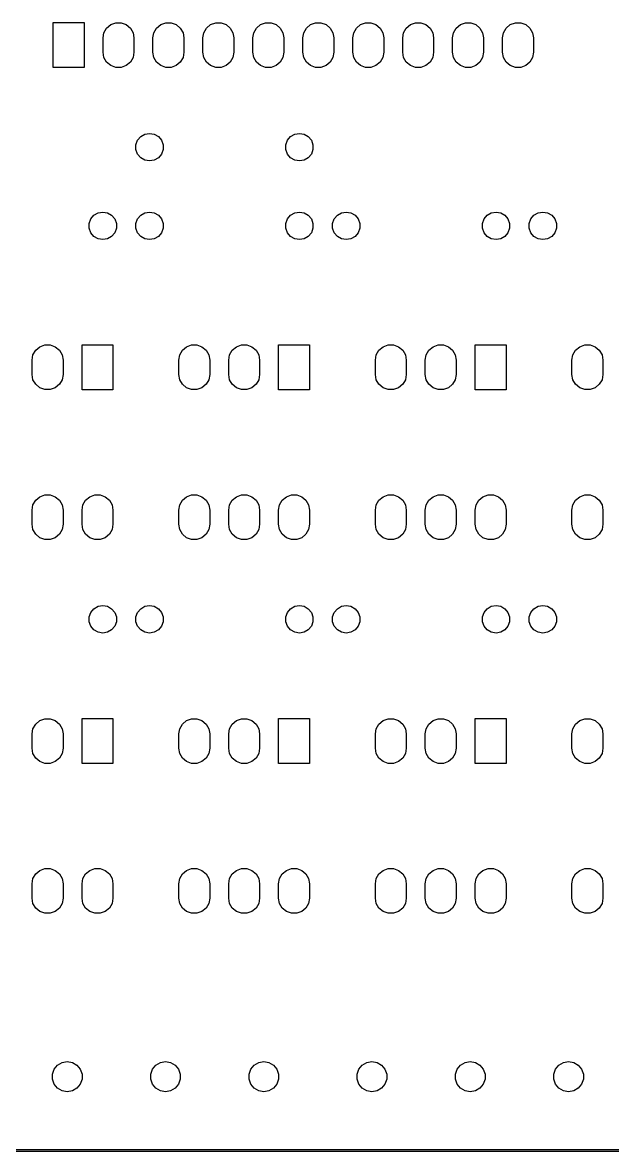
# Model space of a CAD drawing. Extents: x 10 to 287, y -200 to -10.
# Drawn here: x 148.7 to 178.7, y -130.1 to -72.7 of the extents above; entities that cross this region are included whole.
import ezdxf

# ---------------------------------------------------------------- set-up
doc = ezdxf.new("R2010")
doc.units = 0
doc.header["$MEASUREMENT"] = 0
doc.layers.add('BLACK', color=7, linetype='CONTINUOUS')

msp = doc.modelspace()

# ---------------------------------------------------------------- linework, layer by layer
at = {"layer": 'Black'}
for p, q in [((150.283, -74.953), (150.283, -72.667)), ((150.283, -72.667), (151.857, -72.667)), ((151.857, -72.667), (151.857, -74.953)), ((153.007, -72.9439), (153.216, -72.7681)), ((153.216, -72.7681), (153.473, -72.6746)), ((153.473, -72.6746), (153.747, -72.6746)), ((153.747, -72.6746), (154.004, -72.7681)), ((154.004, -72.7681), (154.213, -72.9439)), ((155.547, -72.9439), (155.756, -72.7681)), ((155.756, -72.7681), (156.013, -72.6746)), ((156.013, -72.6746), (156.287, -72.6746)), ((156.287, -72.6746), (156.544, -72.7681)), ((156.544, -72.7681), (156.753, -72.9439)), ((158.087, -72.9439), (158.296, -72.7681)), ((158.296, -72.7681), (158.553, -72.6746)), ((158.553, -72.6746), (158.827, -72.6746)), ((158.827, -72.6746), (159.084, -72.7681)), ((159.084, -72.7681), (159.293, -72.9439)), ((160.627, -72.9439), (160.836, -72.7681)), ((160.836, -72.7681), (161.093, -72.6746)), ((161.093, -72.6746), (161.367, -72.6746)), ((161.367, -72.6746), (161.624, -72.7681)), ((161.624, -72.7681), (161.833, -72.9439)), ((163.167, -72.9439), (163.376, -72.7681)), ((163.376, -72.7681), (163.633, -72.6746)), ((163.633, -72.6746), (163.907, -72.6746)), ((163.907, -72.6746), (164.164, -72.7681)), ((164.164, -72.7681), (164.373, -72.9439)), ((165.707, -72.9439), (165.916, -72.7681)), ((165.916, -72.7681), (166.173, -72.6746)), ((166.173, -72.6746), (166.447, -72.6746)), ((166.447, -72.6746), (166.704, -72.7681)), ((166.704, -72.7681), (166.913, -72.9439)), ((168.247, -72.9439), (168.456, -72.7681)), ((168.456, -72.7681), (168.713, -72.6746)), ((168.713, -72.6746), (168.987, -72.6746)), ((168.987, -72.6746), (169.244, -72.7681)), ((169.244, -72.7681), (169.453, -72.9439)), ((170.787, -72.9439), (170.996, -72.7681)), ((170.996, -72.7681), (171.253, -72.6746)), ((171.253, -72.6746), (171.527, -72.6746)), ((171.527, -72.6746), (171.784, -72.7681)), ((171.784, -72.7681), (171.993, -72.9439)), ((173.327, -72.9439), (173.536, -72.7681)), ((173.536, -72.7681), (173.793, -72.6746)), ((173.793, -72.6746), (174.067, -72.6746)), ((174.067, -72.6746), (174.324, -72.7681)), ((174.324, -72.7681), (174.533, -72.9439)), ((152.823, -73.45), (152.87, -73.1807)), ((152.823, -74.17), (152.823, -73.45)), ((152.87, -73.1807), (153.007, -72.9439)), ((154.213, -72.9439), (154.35, -73.1807)), ((154.35, -73.1807), (154.397, -73.45)), ((154.397, -73.45), (154.397, -74.17)), ((155.363, -73.45), (155.41, -73.1807)), ((155.363, -74.17), (155.363, -73.45)), ((155.41, -73.1807), (155.547, -72.9439)), ((156.753, -72.9439), (156.89, -73.1807)), ((156.89, -73.1807), (156.937, -73.45)), ((156.937, -73.45), (156.937, -74.17)), ((157.903, -73.45), (157.95, -73.1807)), ((157.903, -74.17), (157.903, -73.45)), ((157.95, -73.1807), (158.087, -72.9439)), ((159.293, -72.9439), (159.43, -73.1807)), ((159.43, -73.1807), (159.477, -73.45)), ((159.477, -73.45), (159.477, -74.17)), ((160.443, -73.45), (160.49, -73.1807)), ((160.443, -74.17), (160.443, -73.45)), ((160.49, -73.1807), (160.627, -72.9439)), ((161.833, -72.9439), (161.97, -73.1807)), ((161.97, -73.1807), (162.017, -73.45)), ((162.017, -73.45), (162.017, -74.17)), ((162.983, -73.45), (163.03, -73.1807)), ((162.983, -74.17), (162.983, -73.45)), ((163.03, -73.1807), (163.167, -72.9439)), ((164.373, -72.9439), (164.51, -73.1807)), ((164.51, -73.1807), (164.557, -73.45)), ((164.557, -73.45), (164.557, -74.17)), ((165.523, -73.45), (165.57, -73.1807)), ((165.523, -74.17), (165.523, -73.45)), ((165.57, -73.1807), (165.707, -72.9439)), ((166.913, -72.9439), (167.05, -73.1807)), ((167.05, -73.1807), (167.097, -73.45)), ((167.097, -73.45), (167.097, -74.17)), ((168.063, -73.45), (168.11, -73.1807)), ((168.063, -74.17), (168.063, -73.45)), ((168.11, -73.1807), (168.247, -72.9439)), ((169.453, -72.9439), (169.59, -73.1807)), ((169.59, -73.1807), (169.637, -73.45)), ((169.637, -73.45), (169.637, -74.17)), ((170.603, -73.45), (170.65, -73.1807)), ((170.603, -74.17), (170.603, -73.45)), ((170.65, -73.1807), (170.787, -72.9439)), ((171.993, -72.9439), (172.13, -73.1807)), ((172.13, -73.1807), (172.177, -73.45)), ((172.177, -73.45), (172.177, -74.17)), ((173.143, -73.45), (173.19, -73.1807)), ((173.143, -74.17), (173.143, -73.45)), ((173.19, -73.1807), (173.327, -72.9439)), ((174.533, -72.9439), (174.67, -73.1807)), ((174.67, -73.1807), (174.717, -73.45)), ((174.717, -73.45), (174.717, -74.17)), ((152.87, -74.4393), (152.823, -74.17)), ((153.007, -74.6761), (152.87, -74.4393)), ((154.35, -74.4393), (154.213, -74.6761)), ((154.397, -74.17), (154.35, -74.4393)), ((155.41, -74.4393), (155.363, -74.17)), ((155.547, -74.6761), (155.41, -74.4393)), ((156.89, -74.4393), (156.753, -74.6761)), ((156.937, -74.17), (156.89, -74.4393)), ((157.95, -74.4393), (157.903, -74.17)), ((158.087, -74.6761), (157.95, -74.4393)), ((159.43, -74.4393), (159.293, -74.6761)), ((159.477, -74.17), (159.43, -74.4393)), ((160.49, -74.4393), (160.443, -74.17)), ((160.627, -74.6761), (160.49, -74.4393)), ((161.97, -74.4393), (161.833, -74.6761)), ((162.017, -74.17), (161.97, -74.4393)), ((163.03, -74.4393), (162.983, -74.17)), ((163.167, -74.6761), (163.03, -74.4393)), ((164.51, -74.4393), (164.373, -74.6761)), ((164.557, -74.17), (164.51, -74.4393)), ((165.57, -74.4393), (165.523, -74.17)), ((165.707, -74.6761), (165.57, -74.4393)), ((167.05, -74.4393), (166.913, -74.6761)), ((167.097, -74.17), (167.05, -74.4393)), ((168.11, -74.4393), (168.063, -74.17)), ((168.247, -74.6761), (168.11, -74.4393)), ((169.59, -74.4393), (169.453, -74.6761)), ((169.637, -74.17), (169.59, -74.4393)), ((170.65, -74.4393), (170.603, -74.17)), ((170.787, -74.6761), (170.65, -74.4393)), ((172.13, -74.4393), (171.993, -74.6761)), ((172.177, -74.17), (172.13, -74.4393)), ((173.19, -74.4393), (173.143, -74.17)), ((173.327, -74.6761), (173.19, -74.4393)), ((174.67, -74.4393), (174.533, -74.6761)), ((174.717, -74.17), (174.67, -74.4393)), ((151.857, -74.953), (150.283, -74.953)), ((153.216, -74.8519), (153.007, -74.6761)), ((153.473, -74.9454), (153.216, -74.8519)), ((153.747, -74.9454), (153.473, -74.9454)), ((154.004, -74.8519), (153.747, -74.9454)), ((154.213, -74.6761), (154.004, -74.8519)), ((155.756, -74.8519), (155.547, -74.6761)), ((156.013, -74.9454), (155.756, -74.8519)), ((156.287, -74.9454), (156.013, -74.9454)), ((156.544, -74.8519), (156.287, -74.9454)), ((156.753, -74.6761), (156.544, -74.8519)), ((158.296, -74.8519), (158.087, -74.6761)), ((158.553, -74.9454), (158.296, -74.8519)), ((158.827, -74.9454), (158.553, -74.9454)), ((159.084, -74.8519), (158.827, -74.9454)), ((159.293, -74.6761), (159.084, -74.8519)), ((160.836, -74.8519), (160.627, -74.6761)), ((161.093, -74.9454), (160.836, -74.8519)), ((161.367, -74.9454), (161.093, -74.9454)), ((161.624, -74.8519), (161.367, -74.9454)), ((161.833, -74.6761), (161.624, -74.8519)), ((163.376, -74.8519), (163.167, -74.6761)), ((163.633, -74.9454), (163.376, -74.8519)), ((163.907, -74.9454), (163.633, -74.9454)), ((164.164, -74.8519), (163.907, -74.9454)), ((164.373, -74.6761), (164.164, -74.8519)), ((165.916, -74.8519), (165.707, -74.6761)), ((166.173, -74.9454), (165.916, -74.8519)), ((166.447, -74.9454), (166.173, -74.9454)), ((166.704, -74.8519), (166.447, -74.9454)), ((166.913, -74.6761), (166.704, -74.8519)), ((168.456, -74.8519), (168.247, -74.6761)), ((168.713, -74.9454), (168.456, -74.8519)), ((168.987, -74.9454), (168.713, -74.9454)), ((169.244, -74.8519), (168.987, -74.9454)), ((169.453, -74.6761), (169.244, -74.8519)), ((170.996, -74.8519), (170.787, -74.6761)), ((171.253, -74.9454), (170.996, -74.8519)), ((171.527, -74.9454), (171.253, -74.9454)), ((171.784, -74.8519), (171.527, -74.9454)), ((171.993, -74.6761), (171.784, -74.8519)), ((173.536, -74.8519), (173.327, -74.6761)), ((173.793, -74.9454), (173.536, -74.8519)), ((174.067, -74.9454), (173.793, -74.9454)), ((174.324, -74.8519), (174.067, -74.9454)), ((174.533, -74.6761), (174.324, -74.8519)), ((154.583, -78.6494), (154.739, -78.4629)), ((154.739, -78.4629), (154.95, -78.3411)), ((154.95, -78.3411), (155.19, -78.2988)), ((155.19, -78.2988), (155.43, -78.3411)), ((155.43, -78.3411), (155.641, -78.4629)), ((155.641, -78.4629), (155.797, -78.6494)), ((162.203, -78.6494), (162.359, -78.4629)), ((162.359, -78.4629), (162.57, -78.3411)), ((162.57, -78.3411), (162.81, -78.2988)), ((162.81, -78.2988), (163.05, -78.3411)), ((163.05, -78.3411), (163.261, -78.4629)), ((163.261, -78.4629), (163.417, -78.6494)), ((154.499, -78.8782), (154.583, -78.6494)), ((154.499, -79.1218), (154.499, -78.8782)), ((154.583, -79.3506), (154.499, -79.1218)), ((155.797, -78.6494), (155.881, -78.8782)), ((155.881, -79.1218), (155.797, -79.3506)), ((155.881, -78.8782), (155.881, -79.1218)), ((162.119, -78.8782), (162.203, -78.6494)), ((162.119, -79.1218), (162.119, -78.8782)), ((162.203, -79.3506), (162.119, -79.1218)), ((163.417, -78.6494), (163.501, -78.8782)), ((163.501, -79.1218), (163.417, -79.3506)), ((163.501, -78.8782), (163.501, -79.1218)), ((154.739, -79.5371), (154.583, -79.3506)), ((154.95, -79.6589), (154.739, -79.5371)), ((155.19, -79.7012), (154.95, -79.6589)), ((155.43, -79.6589), (155.19, -79.7012)), ((155.641, -79.5371), (155.43, -79.6589)), ((155.797, -79.3506), (155.641, -79.5371)), ((162.359, -79.5371), (162.203, -79.3506)), ((162.57, -79.6589), (162.359, -79.5371)), ((162.81, -79.7012), (162.57, -79.6589)), ((163.05, -79.6589), (162.81, -79.7012)), ((163.261, -79.5371), (163.05, -79.6589)), ((163.417, -79.3506), (163.261, -79.5371)), ((152.203, -82.6494), (152.359, -82.4629)), ((152.359, -82.4629), (152.57, -82.3411)), ((152.57, -82.3411), (152.81, -82.2988)), ((152.81, -82.2988), (153.05, -82.3411)), ((153.05, -82.3411), (153.261, -82.4629)), ((153.261, -82.4629), (153.417, -82.6494)), ((154.583, -82.6494), (154.739, -82.4629)), ((154.739, -82.4629), (154.95, -82.3411)), ((154.95, -82.3411), (155.19, -82.2988)), ((155.19, -82.2988), (155.43, -82.3411)), ((155.43, -82.3411), (155.641, -82.4629)), ((155.641, -82.4629), (155.797, -82.6494)), ((162.203, -82.6494), (162.359, -82.4629)), ((162.359, -82.4629), (162.57, -82.3411)), ((162.57, -82.3411), (162.81, -82.2988)), ((162.81, -82.2988), (163.05, -82.3411)), ((163.05, -82.3411), (163.261, -82.4629)), ((163.261, -82.4629), (163.417, -82.6494)), ((164.583, -82.6494), (164.739, -82.4629)), ((164.739, -82.4629), (164.95, -82.3411)), ((164.95, -82.3411), (165.19, -82.2988)), ((165.19, -82.2988), (165.43, -82.3411)), ((165.43, -82.3411), (165.641, -82.4629)), ((165.641, -82.4629), (165.797, -82.6494)), ((172.203, -82.6494), (172.359, -82.4629)), ((172.359, -82.4629), (172.57, -82.3411)), ((172.57, -82.3411), (172.81, -82.2988)), ((172.81, -82.2988), (173.05, -82.3411)), ((173.05, -82.3411), (173.261, -82.4629)), ((173.261, -82.4629), (173.417, -82.6494)), ((174.583, -82.6494), (174.739, -82.4629)), ((174.739, -82.4629), (174.95, -82.3411)), ((174.95, -82.3411), (175.19, -82.2988)), ((175.19, -82.2988), (175.43, -82.3411)), ((175.43, -82.3411), (175.641, -82.4629)), ((175.641, -82.4629), (175.797, -82.6494)), ((152.119, -82.8782), (152.203, -82.6494)), ((152.119, -83.1218), (152.119, -82.8782)), ((152.203, -83.3506), (152.119, -83.1218)), ((153.417, -82.6494), (153.501, -82.8782)), ((153.501, -83.1218), (153.417, -83.3506)), ((153.501, -82.8782), (153.501, -83.1218)), ((154.499, -82.8782), (154.583, -82.6494)), ((154.499, -83.1218), (154.499, -82.8782)), ((154.583, -83.3506), (154.499, -83.1218)), ((155.797, -82.6494), (155.881, -82.8782)), ((155.881, -83.1218), (155.797, -83.3506)), ((155.881, -82.8782), (155.881, -83.1218)), ((162.119, -82.8782), (162.203, -82.6494)), ((162.119, -83.1218), (162.119, -82.8782)), ((162.203, -83.3506), (162.119, -83.1218)), ((163.417, -82.6494), (163.501, -82.8782)), ((163.501, -83.1218), (163.417, -83.3506)), ((163.501, -82.8782), (163.501, -83.1218)), ((164.499, -82.8782), (164.583, -82.6494)), ((164.499, -83.1218), (164.499, -82.8782)), ((164.583, -83.3506), (164.499, -83.1218)), ((165.797, -82.6494), (165.881, -82.8782)), ((165.881, -83.1218), (165.797, -83.3506)), ((165.881, -82.8782), (165.881, -83.1218)), ((172.119, -82.8782), (172.203, -82.6494)), ((172.119, -83.1218), (172.119, -82.8782)), ((172.203, -83.3506), (172.119, -83.1218)), ((173.417, -82.6494), (173.501, -82.8782)), ((173.501, -83.1218), (173.417, -83.3506)), ((173.501, -82.8782), (173.501, -83.1218)), ((174.499, -82.8782), (174.583, -82.6494)), ((174.499, -83.1218), (174.499, -82.8782)), ((174.583, -83.3506), (174.499, -83.1218)), ((175.797, -82.6494), (175.881, -82.8782)), ((175.881, -83.1218), (175.797, -83.3506)), ((175.881, -82.8782), (175.881, -83.1218)), ((152.359, -83.5371), (152.203, -83.3506)), ((152.57, -83.6589), (152.359, -83.5371)), ((152.81, -83.7012), (152.57, -83.6589)), ((153.05, -83.6589), (152.81, -83.7012)), ((153.261, -83.5371), (153.05, -83.6589)), ((153.417, -83.3506), (153.261, -83.5371)), ((154.739, -83.5371), (154.583, -83.3506)), ((154.95, -83.6589), (154.739, -83.5371)), ((155.19, -83.7012), (154.95, -83.6589)), ((155.43, -83.6589), (155.19, -83.7012)), ((155.641, -83.5371), (155.43, -83.6589)), ((155.797, -83.3506), (155.641, -83.5371)), ((162.359, -83.5371), (162.203, -83.3506)), ((162.57, -83.6589), (162.359, -83.5371)), ((162.81, -83.7012), (162.57, -83.6589)), ((163.05, -83.6589), (162.81, -83.7012)), ((163.261, -83.5371), (163.05, -83.6589)), ((163.417, -83.3506), (163.261, -83.5371)), ((164.739, -83.5371), (164.583, -83.3506)), ((164.95, -83.6589), (164.739, -83.5371)), ((165.19, -83.7012), (164.95, -83.6589)), ((165.43, -83.6589), (165.19, -83.7012)), ((165.641, -83.5371), (165.43, -83.6589)), ((165.797, -83.3506), (165.641, -83.5371)), ((172.359, -83.5371), (172.203, -83.3506)), ((172.57, -83.6589), (172.359, -83.5371)), ((172.81, -83.7012), (172.57, -83.6589)), ((173.05, -83.6589), (172.81, -83.7012)), ((173.261, -83.5371), (173.05, -83.6589)), ((173.417, -83.3506), (173.261, -83.5371)), ((174.739, -83.5371), (174.583, -83.3506)), ((174.95, -83.6589), (174.739, -83.5371)), ((175.19, -83.7012), (174.95, -83.6589)), ((175.43, -83.6589), (175.19, -83.7012)), ((175.641, -83.5371), (175.43, -83.6589)), ((175.797, -83.3506), (175.641, -83.5371)), ((149.26, -89.5607), (149.397, -89.3239)), ((149.397, -89.3239), (149.606, -89.1481)), ((149.606, -89.1481), (149.863, -89.0546)), ((149.863, -89.0546), (150.137, -89.0546)), ((150.137, -89.0546), (150.394, -89.1481)), ((150.394, -89.1481), (150.603, -89.3239)), ((150.603, -89.3239), (150.74, -89.5607)), ((151.753, -91.333), (151.753, -89.047)), ((151.753, -89.047), (153.327, -89.047)), ((153.327, -89.047), (153.327, -91.333)), ((156.72, -89.5607), (156.857, -89.3239)), ((156.857, -89.3239), (157.066, -89.1481)), ((157.066, -89.1481), (157.323, -89.0546)), ((157.323, -89.0546), (157.597, -89.0546)), ((157.597, -89.0546), (157.854, -89.1481)), ((157.854, -89.1481), (158.063, -89.3239)), ((158.063, -89.3239), (158.2, -89.5607)), ((159.26, -89.5607), (159.397, -89.3239)), ((159.397, -89.3239), (159.606, -89.1481)), ((159.606, -89.1481), (159.863, -89.0546)), ((159.863, -89.0546), (160.137, -89.0546)), ((160.137, -89.0546), (160.394, -89.1481)), ((160.394, -89.1481), (160.603, -89.3239)), ((160.603, -89.3239), (160.74, -89.5607)), ((161.753, -91.333), (161.753, -89.047)), ((161.753, -89.047), (163.327, -89.047)), ((163.327, -89.047), (163.327, -91.333)), ((166.72, -89.5607), (166.857, -89.3239)), ((166.857, -89.3239), (167.066, -89.1481)), ((167.066, -89.1481), (167.323, -89.0546)), ((167.323, -89.0546), (167.597, -89.0546)), ((167.597, -89.0546), (167.854, -89.1481)), ((167.854, -89.1481), (168.063, -89.3239)), ((168.063, -89.3239), (168.2, -89.5607)), ((169.26, -89.5607), (169.397, -89.3239)), ((169.397, -89.3239), (169.606, -89.1481)), ((169.606, -89.1481), (169.863, -89.0546)), ((169.863, -89.0546), (170.137, -89.0546)), ((170.137, -89.0546), (170.394, -89.1481)), ((170.394, -89.1481), (170.603, -89.3239)), ((170.603, -89.3239), (170.74, -89.5607)), ((171.753, -91.333), (171.753, -89.047)), ((171.753, -89.047), (173.327, -89.047)), ((173.327, -89.047), (173.327, -91.333)), ((176.72, -89.5607), (176.857, -89.3239)), ((176.857, -89.3239), (177.066, -89.1481)), ((177.066, -89.1481), (177.323, -89.0546)), ((177.323, -89.0546), (177.597, -89.0546)), ((177.597, -89.0546), (177.854, -89.1481)), ((177.854, -89.1481), (178.063, -89.3239)), ((178.063, -89.3239), (178.2, -89.5607)), ((149.213, -89.83), (149.26, -89.5607)), ((149.213, -90.55), (149.213, -89.83)), ((150.74, -89.5607), (150.787, -89.83)), ((150.787, -89.83), (150.787, -90.55)), ((156.673, -89.83), (156.72, -89.5607)), ((156.673, -90.55), (156.673, -89.83)), ((158.2, -89.5607), (158.247, -89.83)), ((158.247, -89.83), (158.247, -90.55)), ((159.213, -89.83), (159.26, -89.5607)), ((159.213, -90.55), (159.213, -89.83)), ((160.74, -89.5607), (160.787, -89.83)), ((160.787, -89.83), (160.787, -90.55)), ((166.673, -89.83), (166.72, -89.5607)), ((166.673, -90.55), (166.673, -89.83)), ((168.2, -89.5607), (168.247, -89.83)), ((168.247, -89.83), (168.247, -90.55)), ((169.213, -89.83), (169.26, -89.5607)), ((169.213, -90.55), (169.213, -89.83)), ((170.74, -89.5607), (170.787, -89.83)), ((170.787, -89.83), (170.787, -90.55)), ((176.673, -89.83), (176.72, -89.5607)), ((176.673, -90.55), (176.673, -89.83)), ((178.2, -89.5607), (178.247, -89.83)), ((178.247, -89.83), (178.247, -90.55)), ((149.26, -90.8193), (149.213, -90.55)), ((150.787, -90.55), (150.74, -90.8193)), ((156.72, -90.8193), (156.673, -90.55)), ((158.247, -90.55), (158.2, -90.8193)), ((159.26, -90.8193), (159.213, -90.55)), ((160.787, -90.55), (160.74, -90.8193)), ((166.72, -90.8193), (166.673, -90.55)), ((168.247, -90.55), (168.2, -90.8193)), ((169.26, -90.8193), (169.213, -90.55)), ((170.787, -90.55), (170.74, -90.8193)), ((176.72, -90.8193), (176.673, -90.55)), ((178.247, -90.55), (178.2, -90.8193)), ((149.397, -91.0561), (149.26, -90.8193)), ((149.606, -91.2319), (149.397, -91.0561)), ((149.863, -91.3254), (149.606, -91.2319)), ((150.394, -91.2319), (150.137, -91.3254)), ((150.603, -91.0561), (150.394, -91.2319)), ((150.74, -90.8193), (150.603, -91.0561)), ((156.857, -91.0561), (156.72, -90.8193)), ((157.066, -91.2319), (156.857, -91.0561)), ((157.323, -91.3254), (157.066, -91.2319)), ((157.854, -91.2319), (157.597, -91.3254)), ((158.063, -91.0561), (157.854, -91.2319)), ((158.2, -90.8193), (158.063, -91.0561)), ((159.397, -91.0561), (159.26, -90.8193)), ((159.606, -91.2319), (159.397, -91.0561)), ((159.863, -91.3254), (159.606, -91.2319)), ((160.394, -91.2319), (160.137, -91.3254)), ((160.603, -91.0561), (160.394, -91.2319)), ((160.74, -90.8193), (160.603, -91.0561)), ((166.857, -91.0561), (166.72, -90.8193)), ((167.066, -91.2319), (166.857, -91.0561)), ((167.323, -91.3254), (167.066, -91.2319)), ((167.854, -91.2319), (167.597, -91.3254)), ((168.063, -91.0561), (167.854, -91.2319)), ((168.2, -90.8193), (168.063, -91.0561)), ((169.397, -91.0561), (169.26, -90.8193)), ((169.606, -91.2319), (169.397, -91.0561)), ((169.863, -91.3254), (169.606, -91.2319)), ((170.394, -91.2319), (170.137, -91.3254)), ((170.603, -91.0561), (170.394, -91.2319)), ((170.74, -90.8193), (170.603, -91.0561)), ((176.857, -91.0561), (176.72, -90.8193)), ((177.066, -91.2319), (176.857, -91.0561)), ((177.323, -91.3254), (177.066, -91.2319)), ((177.854, -91.2319), (177.597, -91.3254)), ((178.063, -91.0561), (177.854, -91.2319)), ((178.2, -90.8193), (178.063, -91.0561)), ((150.137, -91.3254), (149.863, -91.3254)), ((153.327, -91.333), (151.753, -91.333)), ((157.597, -91.3254), (157.323, -91.3254)), ((160.137, -91.3254), (159.863, -91.3254)), ((163.327, -91.333), (161.753, -91.333)), ((167.597, -91.3254), (167.323, -91.3254)), ((170.137, -91.3254), (169.863, -91.3254)), ((173.327, -91.333), (171.753, -91.333)), ((177.597, -91.3254), (177.323, -91.3254)), ((149.26, -97.1807), (149.397, -96.9439)), ((149.397, -96.9439), (149.606, -96.7681)), ((149.606, -96.7681), (149.863, -96.6746)), ((149.863, -96.6746), (150.137, -96.6746)), ((150.137, -96.6746), (150.394, -96.7681)), ((150.394, -96.7681), (150.603, -96.9439)), ((150.603, -96.9439), (150.74, -97.1807)), ((151.8, -97.1807), (151.937, -96.9439)), ((151.937, -96.9439), (152.146, -96.7681)), ((152.146, -96.7681), (152.403, -96.6746)), ((152.403, -96.6746), (152.677, -96.6746)), ((152.677, -96.6746), (152.934, -96.7681)), ((152.934, -96.7681), (153.143, -96.9439)), ((153.143, -96.9439), (153.28, -97.1807)), ((156.72, -97.1807), (156.857, -96.9439)), ((156.857, -96.9439), (157.066, -96.7681)), ((157.066, -96.7681), (157.323, -96.6746)), ((157.323, -96.6746), (157.597, -96.6746)), ((157.597, -96.6746), (157.854, -96.7681)), ((157.854, -96.7681), (158.063, -96.9439)), ((158.063, -96.9439), (158.2, -97.1807)), ((159.26, -97.1807), (159.397, -96.9439)), ((159.397, -96.9439), (159.606, -96.7681)), ((159.606, -96.7681), (159.863, -96.6746)), ((159.863, -96.6746), (160.137, -96.6746)), ((160.137, -96.6746), (160.394, -96.7681)), ((160.394, -96.7681), (160.603, -96.9439)), ((160.603, -96.9439), (160.74, -97.1807)), ((161.8, -97.1807), (161.937, -96.9439)), ((161.937, -96.9439), (162.146, -96.7681)), ((162.146, -96.7681), (162.403, -96.6746)), ((162.403, -96.6746), (162.677, -96.6746)), ((162.677, -96.6746), (162.934, -96.7681)), ((162.934, -96.7681), (163.143, -96.9439)), ((163.143, -96.9439), (163.28, -97.1807)), ((166.72, -97.1807), (166.857, -96.9439)), ((166.857, -96.9439), (167.066, -96.7681)), ((167.066, -96.7681), (167.323, -96.6746)), ((167.323, -96.6746), (167.597, -96.6746)), ((167.597, -96.6746), (167.854, -96.7681)), ((167.854, -96.7681), (168.063, -96.9439)), ((168.063, -96.9439), (168.2, -97.1807)), ((169.26, -97.1807), (169.397, -96.9439)), ((169.397, -96.9439), (169.606, -96.7681)), ((169.606, -96.7681), (169.863, -96.6746)), ((169.863, -96.6746), (170.137, -96.6746)), ((170.137, -96.6746), (170.394, -96.7681)), ((170.394, -96.7681), (170.603, -96.9439)), ((170.603, -96.9439), (170.74, -97.1807)), ((171.8, -97.1807), (171.937, -96.9439)), ((171.937, -96.9439), (172.146, -96.7681)), ((172.146, -96.7681), (172.403, -96.6746)), ((172.403, -96.6746), (172.677, -96.6746)), ((172.677, -96.6746), (172.934, -96.7681)), ((172.934, -96.7681), (173.143, -96.9439)), ((173.143, -96.9439), (173.28, -97.1807)), ((176.72, -97.1807), (176.857, -96.9439)), ((176.857, -96.9439), (177.066, -96.7681)), ((177.066, -96.7681), (177.323, -96.6746)), ((177.323, -96.6746), (177.597, -96.6746)), ((177.597, -96.6746), (177.854, -96.7681)), ((177.854, -96.7681), (178.063, -96.9439)), ((178.063, -96.9439), (178.2, -97.1807)), ((149.213, -97.45), (149.26, -97.1807)), ((149.213, -98.17), (149.213, -97.45)), ((150.74, -97.1807), (150.787, -97.45)), ((150.787, -97.45), (150.787, -98.17)), ((151.753, -97.45), (151.8, -97.1807)), ((151.753, -98.17), (151.753, -97.45)), ((153.28, -97.1807), (153.327, -97.45)), ((153.327, -97.45), (153.327, -98.17)), ((156.673, -97.45), (156.72, -97.1807)), ((156.673, -98.17), (156.673, -97.45)), ((158.2, -97.1807), (158.247, -97.45)), ((158.247, -97.45), (158.247, -98.17)), ((159.213, -97.45), (159.26, -97.1807)), ((159.213, -98.17), (159.213, -97.45)), ((160.74, -97.1807), (160.787, -97.45)), ((160.787, -97.45), (160.787, -98.17)), ((161.753, -97.45), (161.8, -97.1807)), ((161.753, -98.17), (161.753, -97.45)), ((163.28, -97.1807), (163.327, -97.45)), ((163.327, -97.45), (163.327, -98.17)), ((166.673, -97.45), (166.72, -97.1807)), ((166.673, -98.17), (166.673, -97.45)), ((168.2, -97.1807), (168.247, -97.45)), ((168.247, -97.45), (168.247, -98.17)), ((169.213, -97.45), (169.26, -97.1807)), ((169.213, -98.17), (169.213, -97.45)), ((170.74, -97.1807), (170.787, -97.45)), ((170.787, -97.45), (170.787, -98.17)), ((171.753, -97.45), (171.8, -97.1807)), ((171.753, -98.17), (171.753, -97.45)), ((173.28, -97.1807), (173.327, -97.45)), ((173.327, -97.45), (173.327, -98.17)), ((176.673, -97.45), (176.72, -97.1807)), ((176.673, -98.17), (176.673, -97.45)), ((178.2, -97.1807), (178.247, -97.45)), ((178.247, -97.45), (178.247, -98.17)), ((149.26, -98.4393), (149.213, -98.17)), ((149.397, -98.6761), (149.26, -98.4393)), ((149.606, -98.8519), (149.397, -98.6761)), ((150.603, -98.6761), (150.394, -98.8519)), ((150.74, -98.4393), (150.603, -98.6761)), ((150.787, -98.17), (150.74, -98.4393)), ((151.8, -98.4393), (151.753, -98.17)), ((151.937, -98.6761), (151.8, -98.4393)), ((152.146, -98.8519), (151.937, -98.6761)), ((153.143, -98.6761), (152.934, -98.8519)), ((153.28, -98.4393), (153.143, -98.6761)), ((153.327, -98.17), (153.28, -98.4393)), ((156.72, -98.4393), (156.673, -98.17)), ((156.857, -98.6761), (156.72, -98.4393)), ((157.066, -98.8519), (156.857, -98.6761)), ((158.063, -98.6761), (157.854, -98.8519)), ((158.2, -98.4393), (158.063, -98.6761)), ((158.247, -98.17), (158.2, -98.4393)), ((159.26, -98.4393), (159.213, -98.17)), ((159.397, -98.6761), (159.26, -98.4393)), ((159.606, -98.8519), (159.397, -98.6761)), ((160.603, -98.6761), (160.394, -98.8519)), ((160.74, -98.4393), (160.603, -98.6761)), ((160.787, -98.17), (160.74, -98.4393)), ((161.8, -98.4393), (161.753, -98.17)), ((161.937, -98.6761), (161.8, -98.4393)), ((162.146, -98.8519), (161.937, -98.6761)), ((163.143, -98.6761), (162.934, -98.8519)), ((163.28, -98.4393), (163.143, -98.6761)), ((163.327, -98.17), (163.28, -98.4393)), ((166.72, -98.4393), (166.673, -98.17)), ((166.857, -98.6761), (166.72, -98.4393)), ((167.066, -98.8519), (166.857, -98.6761)), ((168.063, -98.6761), (167.854, -98.8519)), ((168.2, -98.4393), (168.063, -98.6761)), ((168.247, -98.17), (168.2, -98.4393)), ((169.26, -98.4393), (169.213, -98.17)), ((169.397, -98.6761), (169.26, -98.4393)), ((169.606, -98.8519), (169.397, -98.6761)), ((170.603, -98.6761), (170.394, -98.8519)), ((170.74, -98.4393), (170.603, -98.6761)), ((170.787, -98.17), (170.74, -98.4393)), ((171.8, -98.4393), (171.753, -98.17)), ((171.937, -98.6761), (171.8, -98.4393)), ((172.146, -98.8519), (171.937, -98.6761)), ((173.143, -98.6761), (172.934, -98.8519)), ((173.28, -98.4393), (173.143, -98.6761)), ((173.327, -98.17), (173.28, -98.4393)), ((176.72, -98.4393), (176.673, -98.17)), ((176.857, -98.6761), (176.72, -98.4393)), ((177.066, -98.8519), (176.857, -98.6761)), ((178.063, -98.6761), (177.854, -98.8519)), ((178.2, -98.4393), (178.063, -98.6761)), ((178.247, -98.17), (178.2, -98.4393)), ((149.863, -98.9454), (149.606, -98.8519)), ((150.137, -98.9454), (149.863, -98.9454)), ((150.394, -98.8519), (150.137, -98.9454)), ((152.403, -98.9454), (152.146, -98.8519)), ((152.677, -98.9454), (152.403, -98.9454)), ((152.934, -98.8519), (152.677, -98.9454)), ((157.323, -98.9454), (157.066, -98.8519)), ((157.597, -98.9454), (157.323, -98.9454)), ((157.854, -98.8519), (157.597, -98.9454)), ((159.863, -98.9454), (159.606, -98.8519)), ((160.137, -98.9454), (159.863, -98.9454)), ((160.394, -98.8519), (160.137, -98.9454)), ((162.403, -98.9454), (162.146, -98.8519)), ((162.677, -98.9454), (162.403, -98.9454)), ((162.934, -98.8519), (162.677, -98.9454)), ((167.323, -98.9454), (167.066, -98.8519)), ((167.597, -98.9454), (167.323, -98.9454)), ((167.854, -98.8519), (167.597, -98.9454)), ((169.863, -98.9454), (169.606, -98.8519)), ((170.137, -98.9454), (169.863, -98.9454)), ((170.394, -98.8519), (170.137, -98.9454)), ((172.403, -98.9454), (172.146, -98.8519)), ((172.677, -98.9454), (172.403, -98.9454)), ((172.934, -98.8519), (172.677, -98.9454)), ((177.323, -98.9454), (177.066, -98.8519)), ((177.597, -98.9454), (177.323, -98.9454)), ((177.854, -98.8519), (177.597, -98.9454)), ((152.119, -102.878), (152.203, -102.649)), ((152.203, -102.649), (152.359, -102.463)), ((152.359, -102.463), (152.57, -102.341)), ((152.57, -102.341), (152.81, -102.299)), ((152.81, -102.299), (153.05, -102.341)), ((153.05, -102.341), (153.261, -102.463)), ((153.261, -102.463), (153.417, -102.649)), ((153.417, -102.649), (153.501, -102.878)), ((154.499, -102.878), (154.583, -102.649)), ((154.583, -102.649), (154.739, -102.463)), ((154.739, -102.463), (154.95, -102.341)), ((154.95, -102.341), (155.19, -102.299)), ((155.19, -102.299), (155.43, -102.341)), ((155.43, -102.341), (155.641, -102.463)), ((155.641, -102.463), (155.797, -102.649)), ((155.797, -102.649), (155.881, -102.878)), ((162.119, -102.878), (162.203, -102.649)), ((162.203, -102.649), (162.359, -102.463)), ((162.359, -102.463), (162.57, -102.341)), ((162.57, -102.341), (162.81, -102.299)), ((162.81, -102.299), (163.05, -102.341)), ((163.05, -102.341), (163.261, -102.463)), ((163.261, -102.463), (163.417, -102.649)), ((163.417, -102.649), (163.501, -102.878)), ((164.499, -102.878), (164.583, -102.649)), ((164.583, -102.649), (164.739, -102.463)), ((164.739, -102.463), (164.95, -102.341)), ((164.95, -102.341), (165.19, -102.299)), ((165.19, -102.299), (165.43, -102.341)), ((165.43, -102.341), (165.641, -102.463)), ((165.641, -102.463), (165.797, -102.649)), ((165.797, -102.649), (165.881, -102.878)), ((172.119, -102.878), (172.203, -102.649)), ((172.203, -102.649), (172.359, -102.463)), ((172.359, -102.463), (172.57, -102.341)), ((172.57, -102.341), (172.81, -102.299)), ((172.81, -102.299), (173.05, -102.341)), ((173.05, -102.341), (173.261, -102.463)), ((173.261, -102.463), (173.417, -102.649)), ((173.417, -102.649), (173.501, -102.878)), ((174.499, -102.878), (174.583, -102.649)), ((174.583, -102.649), (174.739, -102.463)), ((174.739, -102.463), (174.95, -102.341)), ((174.95, -102.341), (175.19, -102.299)), ((175.19, -102.299), (175.43, -102.341)), ((175.43, -102.341), (175.641, -102.463)), ((175.641, -102.463), (175.797, -102.649)), ((175.797, -102.649), (175.881, -102.878)), ((152.119, -103.122), (152.119, -102.878)), ((152.203, -103.351), (152.119, -103.122)), ((153.501, -103.122), (153.417, -103.351)), ((153.501, -102.878), (153.501, -103.122)), ((154.499, -103.122), (154.499, -102.878)), ((154.583, -103.351), (154.499, -103.122)), ((155.881, -103.122), (155.797, -103.351)), ((155.881, -102.878), (155.881, -103.122)), ((162.119, -103.122), (162.119, -102.878)), ((162.203, -103.351), (162.119, -103.122)), ((163.501, -103.122), (163.417, -103.351)), ((163.501, -102.878), (163.501, -103.122)), ((164.499, -103.122), (164.499, -102.878)), ((164.583, -103.351), (164.499, -103.122)), ((165.881, -103.122), (165.797, -103.351)), ((165.881, -102.878), (165.881, -103.122)), ((172.119, -103.122), (172.119, -102.878)), ((172.203, -103.351), (172.119, -103.122)), ((173.501, -103.122), (173.417, -103.351)), ((173.501, -102.878), (173.501, -103.122)), ((174.499, -103.122), (174.499, -102.878)), ((174.583, -103.351), (174.499, -103.122)), ((175.881, -103.122), (175.797, -103.351)), ((175.881, -102.878), (175.881, -103.122)), ((152.359, -103.537), (152.203, -103.351)), ((152.57, -103.659), (152.359, -103.537)), ((152.81, -103.701), (152.57, -103.659)), ((153.05, -103.659), (152.81, -103.701)), ((153.261, -103.537), (153.05, -103.659)), ((153.417, -103.351), (153.261, -103.537)), ((154.739, -103.537), (154.583, -103.351)), ((154.95, -103.659), (154.739, -103.537)), ((155.19, -103.701), (154.95, -103.659)), ((155.43, -103.659), (155.19, -103.701)), ((155.641, -103.537), (155.43, -103.659)), ((155.797, -103.351), (155.641, -103.537)), ((162.359, -103.537), (162.203, -103.351)), ((162.57, -103.659), (162.359, -103.537)), ((162.81, -103.701), (162.57, -103.659)), ((163.05, -103.659), (162.81, -103.701)), ((163.261, -103.537), (163.05, -103.659)), ((163.417, -103.351), (163.261, -103.537)), ((164.739, -103.537), (164.583, -103.351)), ((164.95, -103.659), (164.739, -103.537)), ((165.19, -103.701), (164.95, -103.659)), ((165.43, -103.659), (165.19, -103.701)), ((165.641, -103.537), (165.43, -103.659)), ((165.797, -103.351), (165.641, -103.537)), ((172.359, -103.537), (172.203, -103.351)), ((172.57, -103.659), (172.359, -103.537)), ((172.81, -103.701), (172.57, -103.659)), ((173.05, -103.659), (172.81, -103.701)), ((173.261, -103.537), (173.05, -103.659)), ((173.417, -103.351), (173.261, -103.537)), ((174.739, -103.537), (174.583, -103.351)), ((174.95, -103.659), (174.739, -103.537)), ((175.19, -103.701), (174.95, -103.659)), ((175.43, -103.659), (175.19, -103.701)), ((175.641, -103.537), (175.43, -103.659)), ((175.797, -103.351), (175.641, -103.537)), ((149.26, -108.561), (149.397, -108.324)), ((149.397, -108.324), (149.606, -108.148)), ((149.606, -108.148), (149.863, -108.055)), ((149.863, -108.055), (150.137, -108.055)), ((150.137, -108.055), (150.394, -108.148)), ((150.394, -108.148), (150.603, -108.324)), ((150.603, -108.324), (150.74, -108.561)), ((151.753, -110.333), (151.753, -108.047)), ((151.753, -108.047), (153.327, -108.047)), ((153.327, -108.047), (153.327, -110.333)), ((156.72, -108.561), (156.857, -108.324)), ((156.857, -108.324), (157.066, -108.148)), ((157.066, -108.148), (157.323, -108.055)), ((157.323, -108.055), (157.597, -108.055)), ((157.597, -108.055), (157.854, -108.148)), ((157.854, -108.148), (158.063, -108.324)), ((158.063, -108.324), (158.2, -108.561)), ((159.26, -108.561), (159.397, -108.324)), ((159.397, -108.324), (159.606, -108.148)), ((159.606, -108.148), (159.863, -108.055)), ((159.863, -108.055), (160.137, -108.055)), ((160.137, -108.055), (160.394, -108.148)), ((160.394, -108.148), (160.603, -108.324)), ((160.603, -108.324), (160.74, -108.561)), ((161.753, -110.333), (161.753, -108.047)), ((161.753, -108.047), (163.327, -108.047)), ((163.327, -108.047), (163.327, -110.333)), ((166.72, -108.561), (166.857, -108.324)), ((166.857, -108.324), (167.066, -108.148)), ((167.066, -108.148), (167.323, -108.055)), ((167.323, -108.055), (167.597, -108.055)), ((167.597, -108.055), (167.854, -108.148)), ((167.854, -108.148), (168.063, -108.324)), ((168.063, -108.324), (168.2, -108.561)), ((169.26, -108.561), (169.397, -108.324)), ((169.397, -108.324), (169.606, -108.148)), ((169.606, -108.148), (169.863, -108.055)), ((169.863, -108.055), (170.137, -108.055)), ((170.137, -108.055), (170.394, -108.148)), ((170.394, -108.148), (170.603, -108.324)), ((170.603, -108.324), (170.74, -108.561)), ((171.753, -110.333), (171.753, -108.047)), ((171.753, -108.047), (173.327, -108.047)), ((173.327, -108.047), (173.327, -110.333)), ((176.72, -108.561), (176.857, -108.324)), ((176.857, -108.324), (177.066, -108.148)), ((177.066, -108.148), (177.323, -108.055)), ((177.323, -108.055), (177.597, -108.055)), ((177.597, -108.055), (177.854, -108.148)), ((177.854, -108.148), (178.063, -108.324)), ((178.063, -108.324), (178.2, -108.561)), ((149.213, -108.83), (149.26, -108.561)), ((149.213, -109.55), (149.213, -108.83)), ((150.74, -108.561), (150.787, -108.83)), ((150.787, -108.83), (150.787, -109.55)), ((156.673, -108.83), (156.72, -108.561)), ((156.673, -109.55), (156.673, -108.83)), ((158.2, -108.561), (158.247, -108.83)), ((158.247, -108.83), (158.247, -109.55)), ((159.213, -108.83), (159.26, -108.561)), ((159.213, -109.55), (159.213, -108.83)), ((160.74, -108.561), (160.787, -108.83)), ((160.787, -108.83), (160.787, -109.55)), ((166.673, -108.83), (166.72, -108.561)), ((166.673, -109.55), (166.673, -108.83)), ((168.2, -108.561), (168.247, -108.83)), ((168.247, -108.83), (168.247, -109.55)), ((169.213, -108.83), (169.26, -108.561)), ((169.213, -109.55), (169.213, -108.83)), ((170.74, -108.561), (170.787, -108.83)), ((170.787, -108.83), (170.787, -109.55)), ((176.673, -108.83), (176.72, -108.561)), ((176.673, -109.55), (176.673, -108.83)), ((178.2, -108.561), (178.247, -108.83)), ((178.247, -108.83), (178.247, -109.55)), ((149.26, -109.819), (149.213, -109.55)), ((150.787, -109.55), (150.74, -109.819)), ((156.72, -109.819), (156.673, -109.55)), ((158.247, -109.55), (158.2, -109.819)), ((159.26, -109.819), (159.213, -109.55)), ((160.787, -109.55), (160.74, -109.819)), ((166.72, -109.819), (166.673, -109.55)), ((168.247, -109.55), (168.2, -109.819)), ((169.26, -109.819), (169.213, -109.55)), ((170.787, -109.55), (170.74, -109.819)), ((176.72, -109.819), (176.673, -109.55)), ((178.247, -109.55), (178.2, -109.819)), ((149.397, -110.056), (149.26, -109.819)), ((149.606, -110.232), (149.397, -110.056)), ((150.603, -110.056), (150.394, -110.232)), ((150.74, -109.819), (150.603, -110.056)), ((156.857, -110.056), (156.72, -109.819)), ((157.066, -110.232), (156.857, -110.056)), ((158.063, -110.056), (157.854, -110.232)), ((158.2, -109.819), (158.063, -110.056)), ((159.397, -110.056), (159.26, -109.819)), ((159.606, -110.232), (159.397, -110.056)), ((160.603, -110.056), (160.394, -110.232)), ((160.74, -109.819), (160.603, -110.056)), ((166.857, -110.056), (166.72, -109.819)), ((167.066, -110.232), (166.857, -110.056)), ((168.063, -110.056), (167.854, -110.232)), ((168.2, -109.819), (168.063, -110.056)), ((169.397, -110.056), (169.26, -109.819)), ((169.606, -110.232), (169.397, -110.056)), ((170.603, -110.056), (170.394, -110.232)), ((170.74, -109.819), (170.603, -110.056)), ((176.857, -110.056), (176.72, -109.819)), ((177.066, -110.232), (176.857, -110.056)), ((178.063, -110.056), (177.854, -110.232)), ((178.2, -109.819), (178.063, -110.056)), ((149.863, -110.325), (149.606, -110.232)), ((150.137, -110.325), (149.863, -110.325)), ((150.394, -110.232), (150.137, -110.325)), ((153.327, -110.333), (151.753, -110.333)), ((157.323, -110.325), (157.066, -110.232)), ((157.597, -110.325), (157.323, -110.325)), ((157.854, -110.232), (157.597, -110.325)), ((159.863, -110.325), (159.606, -110.232)), ((160.137, -110.325), (159.863, -110.325)), ((160.394, -110.232), (160.137, -110.325)), ((163.327, -110.333), (161.753, -110.333)), ((167.323, -110.325), (167.066, -110.232)), ((167.597, -110.325), (167.323, -110.325)), ((167.854, -110.232), (167.597, -110.325)), ((169.863, -110.325), (169.606, -110.232)), ((170.137, -110.325), (169.863, -110.325)), ((170.394, -110.232), (170.137, -110.325)), ((173.327, -110.333), (171.753, -110.333)), ((177.323, -110.325), (177.066, -110.232)), ((177.597, -110.325), (177.323, -110.325)), ((177.854, -110.232), (177.597, -110.325)), ((149.397, -115.944), (149.606, -115.768)), ((149.606, -115.768), (149.863, -115.675)), ((149.863, -115.675), (150.137, -115.675)), ((150.137, -115.675), (150.394, -115.768)), ((150.394, -115.768), (150.603, -115.944)), ((151.937, -115.944), (152.146, -115.768)), ((152.146, -115.768), (152.403, -115.675)), ((152.403, -115.675), (152.677, -115.675)), ((152.677, -115.675), (152.934, -115.768)), ((152.934, -115.768), (153.143, -115.944)), ((156.857, -115.944), (157.066, -115.768)), ((157.066, -115.768), (157.323, -115.675)), ((157.323, -115.675), (157.597, -115.675)), ((157.597, -115.675), (157.854, -115.768)), ((157.854, -115.768), (158.063, -115.944)), ((159.397, -115.944), (159.606, -115.768)), ((159.606, -115.768), (159.863, -115.675)), ((159.863, -115.675), (160.137, -115.675)), ((160.137, -115.675), (160.394, -115.768)), ((160.394, -115.768), (160.603, -115.944)), ((161.937, -115.944), (162.146, -115.768)), ((162.146, -115.768), (162.403, -115.675)), ((162.403, -115.675), (162.677, -115.675)), ((162.677, -115.675), (162.934, -115.768)), ((162.934, -115.768), (163.143, -115.944)), ((166.857, -115.944), (167.066, -115.768)), ((167.066, -115.768), (167.323, -115.675)), ((167.323, -115.675), (167.597, -115.675)), ((167.597, -115.675), (167.854, -115.768)), ((167.854, -115.768), (168.063, -115.944)), ((169.397, -115.944), (169.606, -115.768)), ((169.606, -115.768), (169.863, -115.675)), ((169.863, -115.675), (170.137, -115.675)), ((170.137, -115.675), (170.394, -115.768)), ((170.394, -115.768), (170.603, -115.944)), ((171.937, -115.944), (172.146, -115.768)), ((172.146, -115.768), (172.403, -115.675)), ((172.403, -115.675), (172.677, -115.675)), ((172.677, -115.675), (172.934, -115.768)), ((172.934, -115.768), (173.143, -115.944)), ((176.857, -115.944), (177.066, -115.768)), ((177.066, -115.768), (177.323, -115.675)), ((177.323, -115.675), (177.597, -115.675)), ((177.597, -115.675), (177.854, -115.768)), ((177.854, -115.768), (178.063, -115.944)), ((149.213, -116.45), (149.26, -116.181)), ((149.213, -117.17), (149.213, -116.45)), ((149.26, -116.181), (149.397, -115.944)), ((150.603, -115.944), (150.74, -116.181)), ((150.74, -116.181), (150.787, -116.45)), ((150.787, -116.45), (150.787, -117.17)), ((151.753, -116.45), (151.8, -116.181)), ((151.753, -117.17), (151.753, -116.45)), ((151.8, -116.181), (151.937, -115.944)), ((153.143, -115.944), (153.28, -116.181)), ((153.28, -116.181), (153.327, -116.45)), ((153.327, -116.45), (153.327, -117.17)), ((156.673, -116.45), (156.72, -116.181)), ((156.673, -117.17), (156.673, -116.45)), ((156.72, -116.181), (156.857, -115.944)), ((158.063, -115.944), (158.2, -116.181)), ((158.2, -116.181), (158.247, -116.45)), ((158.247, -116.45), (158.247, -117.17)), ((159.213, -116.45), (159.26, -116.181)), ((159.213, -117.17), (159.213, -116.45)), ((159.26, -116.181), (159.397, -115.944)), ((160.603, -115.944), (160.74, -116.181)), ((160.74, -116.181), (160.787, -116.45)), ((160.787, -116.45), (160.787, -117.17)), ((161.753, -116.45), (161.8, -116.181)), ((161.753, -117.17), (161.753, -116.45)), ((161.8, -116.181), (161.937, -115.944)), ((163.143, -115.944), (163.28, -116.181)), ((163.28, -116.181), (163.327, -116.45)), ((163.327, -116.45), (163.327, -117.17)), ((166.673, -116.45), (166.72, -116.181)), ((166.673, -117.17), (166.673, -116.45)), ((166.72, -116.181), (166.857, -115.944)), ((168.063, -115.944), (168.2, -116.181)), ((168.2, -116.181), (168.247, -116.45)), ((168.247, -116.45), (168.247, -117.17)), ((169.213, -116.45), (169.26, -116.181)), ((169.213, -117.17), (169.213, -116.45)), ((169.26, -116.181), (169.397, -115.944)), ((170.603, -115.944), (170.74, -116.181)), ((170.74, -116.181), (170.787, -116.45)), ((170.787, -116.45), (170.787, -117.17)), ((171.753, -116.45), (171.8, -116.181)), ((171.753, -117.17), (171.753, -116.45)), ((171.8, -116.181), (171.937, -115.944)), ((173.143, -115.944), (173.28, -116.181)), ((173.28, -116.181), (173.327, -116.45)), ((173.327, -116.45), (173.327, -117.17)), ((176.673, -116.45), (176.72, -116.181)), ((176.673, -117.17), (176.673, -116.45)), ((176.72, -116.181), (176.857, -115.944)), ((178.063, -115.944), (178.2, -116.181)), ((178.2, -116.181), (178.247, -116.45)), ((178.247, -116.45), (178.247, -117.17)), ((149.26, -117.439), (149.213, -117.17)), ((149.397, -117.676), (149.26, -117.439)), ((150.74, -117.439), (150.603, -117.676)), ((150.787, -117.17), (150.74, -117.439)), ((151.8, -117.439), (151.753, -117.17)), ((151.937, -117.676), (151.8, -117.439)), ((153.28, -117.439), (153.143, -117.676)), ((153.327, -117.17), (153.28, -117.439)), ((156.72, -117.439), (156.673, -117.17)), ((156.857, -117.676), (156.72, -117.439)), ((158.2, -117.439), (158.063, -117.676)), ((158.247, -117.17), (158.2, -117.439)), ((159.26, -117.439), (159.213, -117.17)), ((159.397, -117.676), (159.26, -117.439)), ((160.74, -117.439), (160.603, -117.676)), ((160.787, -117.17), (160.74, -117.439)), ((161.8, -117.439), (161.753, -117.17)), ((161.937, -117.676), (161.8, -117.439)), ((163.28, -117.439), (163.143, -117.676)), ((163.327, -117.17), (163.28, -117.439)), ((166.72, -117.439), (166.673, -117.17)), ((166.857, -117.676), (166.72, -117.439)), ((168.2, -117.439), (168.063, -117.676)), ((168.247, -117.17), (168.2, -117.439)), ((169.26, -117.439), (169.213, -117.17)), ((169.397, -117.676), (169.26, -117.439)), ((170.74, -117.439), (170.603, -117.676)), ((170.787, -117.17), (170.74, -117.439)), ((171.8, -117.439), (171.753, -117.17)), ((171.937, -117.676), (171.8, -117.439)), ((173.28, -117.439), (173.143, -117.676)), ((173.327, -117.17), (173.28, -117.439)), ((176.72, -117.439), (176.673, -117.17)), ((176.857, -117.676), (176.72, -117.439)), ((178.2, -117.439), (178.063, -117.676)), ((178.247, -117.17), (178.2, -117.439)), ((149.606, -117.852), (149.397, -117.676)), ((149.863, -117.945), (149.606, -117.852)), ((150.137, -117.945), (149.863, -117.945)), ((150.394, -117.852), (150.137, -117.945)), ((150.603, -117.676), (150.394, -117.852)), ((152.146, -117.852), (151.937, -117.676)), ((152.403, -117.945), (152.146, -117.852)), ((152.677, -117.945), (152.403, -117.945)), ((152.934, -117.852), (152.677, -117.945)), ((153.143, -117.676), (152.934, -117.852)), ((157.066, -117.852), (156.857, -117.676)), ((157.323, -117.945), (157.066, -117.852)), ((157.597, -117.945), (157.323, -117.945)), ((157.854, -117.852), (157.597, -117.945)), ((158.063, -117.676), (157.854, -117.852)), ((159.606, -117.852), (159.397, -117.676)), ((159.863, -117.945), (159.606, -117.852)), ((160.137, -117.945), (159.863, -117.945)), ((160.394, -117.852), (160.137, -117.945)), ((160.603, -117.676), (160.394, -117.852)), ((162.146, -117.852), (161.937, -117.676)), ((162.403, -117.945), (162.146, -117.852)), ((162.677, -117.945), (162.403, -117.945)), ((162.934, -117.852), (162.677, -117.945)), ((163.143, -117.676), (162.934, -117.852)), ((167.066, -117.852), (166.857, -117.676)), ((167.323, -117.945), (167.066, -117.852)), ((167.597, -117.945), (167.323, -117.945)), ((167.854, -117.852), (167.597, -117.945)), ((168.063, -117.676), (167.854, -117.852)), ((169.606, -117.852), (169.397, -117.676)), ((169.863, -117.945), (169.606, -117.852)), ((170.137, -117.945), (169.863, -117.945)), ((170.394, -117.852), (170.137, -117.945)), ((170.603, -117.676), (170.394, -117.852)), ((172.146, -117.852), (171.937, -117.676)), ((172.403, -117.945), (172.146, -117.852)), ((172.677, -117.945), (172.403, -117.945)), ((172.934, -117.852), (172.677, -117.945)), ((173.143, -117.676), (172.934, -117.852)), ((177.066, -117.852), (176.857, -117.676)), ((177.323, -117.945), (177.066, -117.852)), ((177.597, -117.945), (177.323, -117.945)), ((177.854, -117.852), (177.597, -117.945)), ((178.063, -117.676), (177.854, -117.852)), ((150.338, -125.868), (150.508, -125.664)), ((150.508, -125.664), (150.738, -125.531)), ((150.738, -125.531), (151, -125.485)), ((151, -125.485), (151.262, -125.531)), ((151.262, -125.531), (151.492, -125.664)), ((151.492, -125.664), (151.662, -125.868)), ((155.338, -125.868), (155.508, -125.664)), ((155.508, -125.664), (155.738, -125.531)), ((155.738, -125.531), (156, -125.485)), ((156, -125.485), (156.262, -125.531)), ((156.262, -125.531), (156.492, -125.664)), ((156.492, -125.664), (156.662, -125.868)), ((160.338, -125.868), (160.508, -125.664)), ((160.508, -125.664), (160.738, -125.531)), ((160.738, -125.531), (161, -125.485)), ((161, -125.485), (161.262, -125.531)), ((161.262, -125.531), (161.492, -125.664)), ((161.492, -125.664), (161.662, -125.868)), ((165.838, -125.868), (166.008, -125.664)), ((166.008, -125.664), (166.238, -125.531)), ((166.238, -125.531), (166.5, -125.485)), ((166.5, -125.485), (166.762, -125.531)), ((166.762, -125.531), (166.992, -125.664)), ((166.992, -125.664), (167.162, -125.868)), ((170.838, -125.868), (171.008, -125.664)), ((171.008, -125.664), (171.238, -125.531)), ((171.238, -125.531), (171.5, -125.485)), ((171.5, -125.485), (171.762, -125.531)), ((171.762, -125.531), (171.992, -125.664)), ((171.992, -125.664), (172.162, -125.868)), ((175.838, -125.868), (176.008, -125.664)), ((176.008, -125.664), (176.238, -125.531)), ((176.238, -125.531), (176.5, -125.485)), ((176.5, -125.485), (176.762, -125.531)), ((176.762, -125.531), (176.992, -125.664)), ((176.992, -125.664), (177.162, -125.868)), ((150.247, -126.117), (150.338, -125.868)), ((150.247, -126.383), (150.247, -126.117)), ((151.662, -125.868), (151.753, -126.117)), ((151.753, -126.117), (151.753, -126.383)), ((155.247, -126.117), (155.338, -125.868)), ((155.247, -126.383), (155.247, -126.117)), ((156.662, -125.868), (156.753, -126.117)), ((156.753, -126.117), (156.753, -126.383)), ((160.247, -126.117), (160.338, -125.868)), ((160.247, -126.383), (160.247, -126.117)), ((161.662, -125.868), (161.753, -126.117)), ((161.753, -126.117), (161.753, -126.383)), ((165.747, -126.117), (165.838, -125.868)), ((165.747, -126.383), (165.747, -126.117)), ((167.162, -125.868), (167.253, -126.117)), ((167.253, -126.117), (167.253, -126.383)), ((170.747, -126.117), (170.838, -125.868)), ((170.747, -126.383), (170.747, -126.117)), ((172.162, -125.868), (172.253, -126.117)), ((172.253, -126.117), (172.253, -126.383)), ((175.747, -126.117), (175.838, -125.868)), ((175.747, -126.383), (175.747, -126.117)), ((177.162, -125.868), (177.253, -126.117)), ((177.253, -126.117), (177.253, -126.383)), ((150.338, -126.632), (150.247, -126.383)), ((150.508, -126.836), (150.338, -126.632)), ((151.662, -126.632), (151.492, -126.836)), ((151.753, -126.383), (151.662, -126.632)), ((155.338, -126.632), (155.247, -126.383)), ((155.508, -126.836), (155.338, -126.632)), ((156.662, -126.632), (156.492, -126.836)), ((156.753, -126.383), (156.662, -126.632)), ((160.338, -126.632), (160.247, -126.383)), ((160.508, -126.836), (160.338, -126.632)), ((161.662, -126.632), (161.492, -126.836)), ((161.753, -126.383), (161.662, -126.632)), ((165.838, -126.632), (165.747, -126.383)), ((166.008, -126.836), (165.838, -126.632)), ((167.162, -126.632), (166.992, -126.836)), ((167.253, -126.383), (167.162, -126.632)), ((170.838, -126.632), (170.747, -126.383)), ((171.008, -126.836), (170.838, -126.632)), ((172.162, -126.632), (171.992, -126.836)), ((172.253, -126.383), (172.162, -126.632)), ((175.838, -126.632), (175.747, -126.383)), ((176.008, -126.836), (175.838, -126.632)), ((177.162, -126.632), (176.992, -126.836)), ((177.253, -126.383), (177.162, -126.632)), ((150.738, -126.969), (150.508, -126.836)), ((151, -127.015), (150.738, -126.969)), ((151.262, -126.969), (151, -127.015)), ((151.492, -126.836), (151.262, -126.969)), ((155.738, -126.969), (155.508, -126.836)), ((156, -127.015), (155.738, -126.969)), ((156.262, -126.969), (156, -127.015)), ((156.492, -126.836), (156.262, -126.969)), ((160.738, -126.969), (160.508, -126.836)), ((161, -127.015), (160.738, -126.969)), ((161.262, -126.969), (161, -127.015)), ((161.492, -126.836), (161.262, -126.969)), ((166.238, -126.969), (166.008, -126.836)), ((166.5, -127.015), (166.238, -126.969)), ((166.762, -126.969), (166.5, -127.015)), ((166.992, -126.836), (166.762, -126.969)), ((171.238, -126.969), (171.008, -126.836)), ((171.5, -127.015), (171.238, -126.969)), ((171.762, -126.969), (171.5, -127.015)), ((171.992, -126.836), (171.762, -126.969)), ((176.238, -126.969), (176.008, -126.836)), ((176.5, -127.015), (176.238, -126.969)), ((176.762, -126.969), (176.5, -127.015)), ((176.992, -126.836), (176.762, -126.969)), ((212, -130.05), (74.5, -130.05)), ((74.55, -129.95), (211.95, -129.95))]:
    msp.add_line(p, q, dxfattribs=at)

doc.saveas('drawing.dxf')
